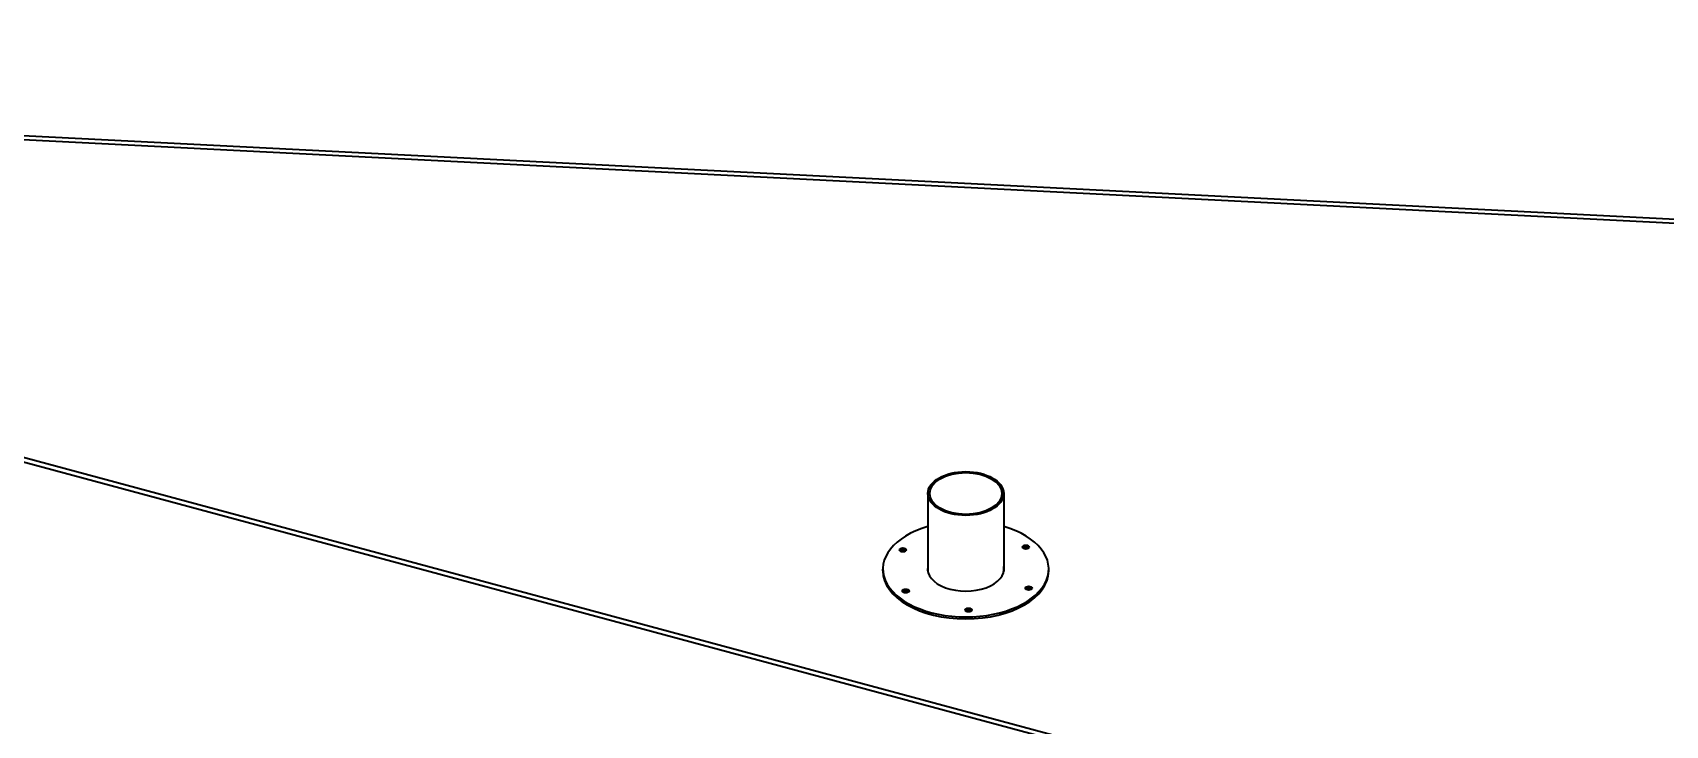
# Model space of a CAD drawing. Header units: millimetres. Extents: x 0 to 42050, y 0 to 29700.
# Drawn here: x 27786 to 29165, y 12059 to 12643 of the extents above; entities that cross this region are included whole.
import ezdxf

# ---------------------------------------------------------------- set-up
doc = ezdxf.new("R2010")
doc.units = ezdxf.units.MM
doc.header["$LTSCALE"] = 50
doc.layers.add('Visible', color=7, linetype='Continuous', lineweight=35)

msp = doc.modelspace()

# ---------------------------------------------------------------- linework, layer by layer
at = {"layer": 'Visible', "color": 9, "true_color": 0xc0c0c0}
for p, q in [((29618.59, 12460.11), (26708.47, 12607.1)), ((26709.03, 12610.78), (29620.49, 12463.72)), ((29140.69, 11914.53), (26691.87, 12573.81)), ((26694.57, 12577.16), (29140.69, 11918.61))]:
    msp.add_line(p, q, dxfattribs=at)
at = {"layer": 'Visible'}
for p, q in [((28541.98, 12254.84), (28541.98, 12189.08)), ((28605.98, 12254.84), (28605.98, 12189.08)), ((28503.98, 12189.52), (28503.98, 12191.15)), ((28643.98, 12189.52), (28643.98, 12191.15))]:
    msp.add_line(p, q, dxfattribs=at)
at = {"layer": 'Visible', "color": 9, "true_color": 0xc0c0c0}
for major_axis, start_param, end_param in [((-3300, 0), 6.0962024, 9.6168762), ((3260, 0), 4.532673, 6.2831853)]:
    msp.add_ellipse((26536.67, 12521.29), major_axis=major_axis, ratio=0.5773503, start_param=start_param, end_param=end_param, dxfattribs=at)
at = {"layer": 'Visible'}
for centre, major_axis in [((28573.98, 12254.84), (-32, 0)), ((28573.98, 12254.84), (-30.44, 0)), ((28520.87, 12207.27), (-2.8, 0)), ((28624.72, 12209.64), (2.8, 0)), ((28523.24, 12172.66), (-2.8, 0)), ((28627.08, 12175.03), (2.8, 0)), ((28576.34, 12156.54), (-2.8, 0))]:
    msp.add_ellipse(centre, major_axis=major_axis, ratio=0.5773503, dxfattribs=at)
for centre, major_axis, start_param, end_param in [((28573.98, 12191.15), (-70, 0), 5.1871691, 10.5207942), ((28520.87, 12205.64), (-2.8, 0), 3.671063, 5.753715), ((28624.72, 12208.01), (-2.8, 0), 3.671063, 5.753715), ((28573.98, 12189.52), (70, 0), 3.1415927, 6.2831853), ((28573.98, 12191.15), (32.2, 0), 3.0300792, 6.3946987), ((28573.98, 12189.52), (-32.2, 0), 6.1716719, 6.2392515), ((28573.98, 12189.52), (32.2, 0), 0.0439338, 0.1115134), ((28523.24, 12171.03), (-2.8, 0), 3.671063, 5.753715), ((28627.08, 12173.39), (-2.8, 0), 3.671063, 5.753715), ((28576.34, 12154.9), (-2.8, 0), 3.671063, 5.753715)]:
    msp.add_ellipse(centre, major_axis=major_axis, ratio=0.5773503, start_param=start_param, end_param=end_param, dxfattribs=at)

doc.saveas('drawing.dxf')
